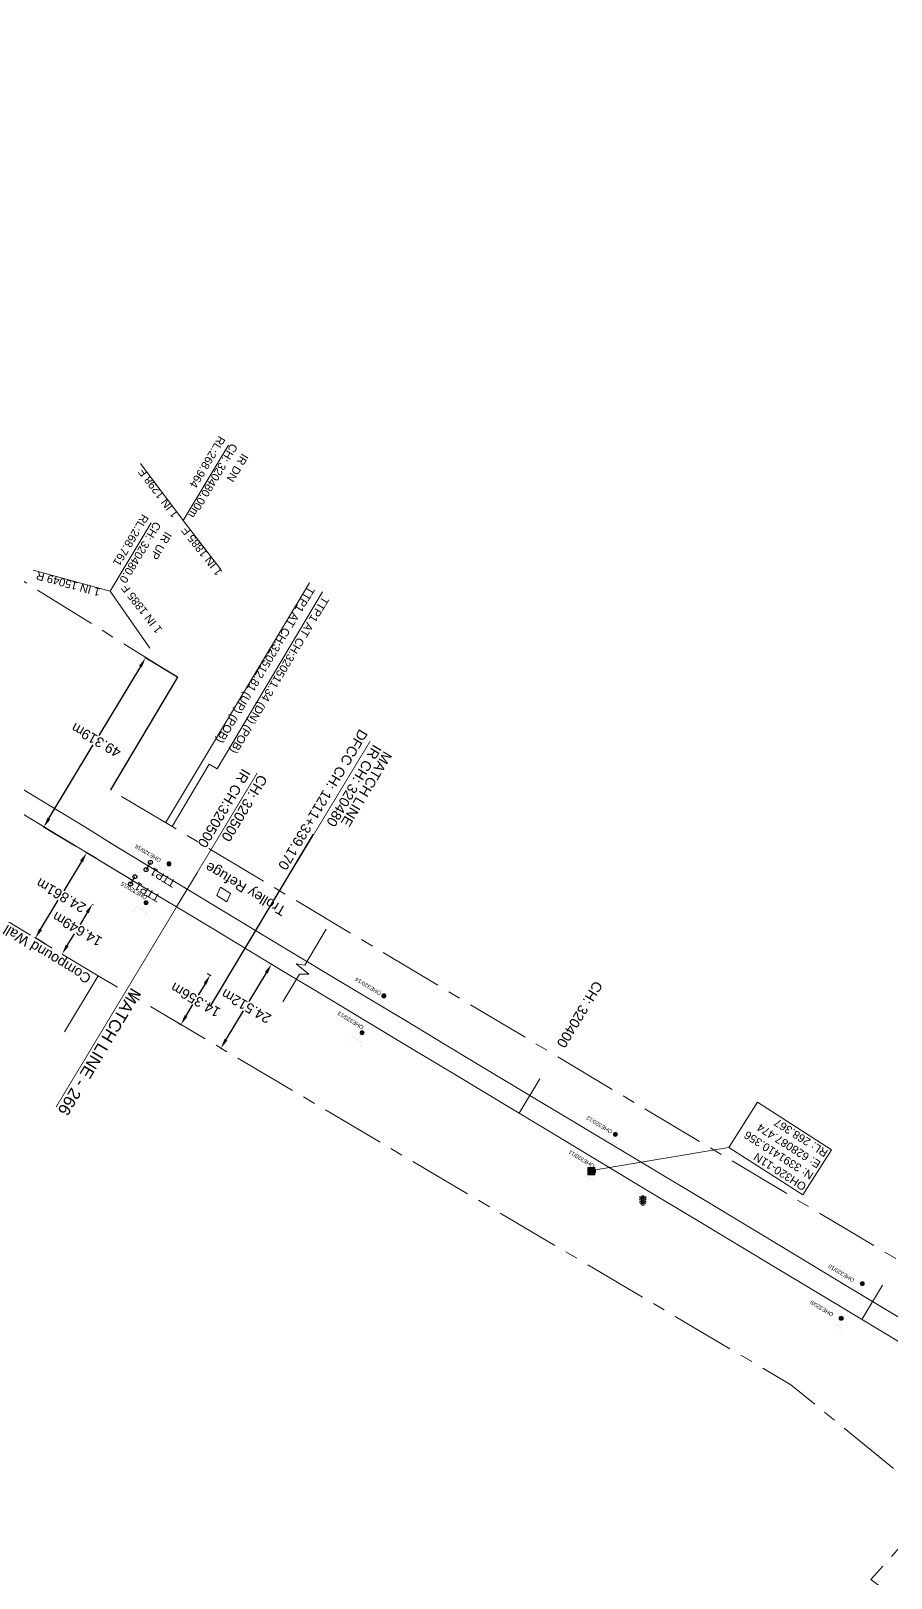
# Model space of a CAD drawing. Header units: metres. Extents: x 618808 to 629364, y 3390217 to 3397014.
# Drawn here: x 627947.3 to 628162.4, y 3391308.6 to 3391695.4 of the extents above; entities that cross this region are included whole.
import ezdxf

# ---------------------------------------------------------------- set-up
doc = ezdxf.new("R2010")
doc.units = ezdxf.units.M
doc.header["$MEASUREMENT"] = 0
doc.linetypes.add('CENTER', pattern=[50.8, 31.75, -6.35, 6.35, -6.35])
doc.linetypes.add('PHANTOM2', pattern=[1.25, 0.625, -0.125, 0.125, -0.125, 0.125, -0.125])
doc.layers.get('Defpoints').update_dxf_attribs({"lineweight": 0})
for name, color, linetype, lineweight in [('Bench_Mark', 7, 'Continuous', 0), ('Bounary Dim', 10, 'Continuous', 13), ('Compound Wall', 251, 'Continuous', 0), ('DFCC BOUNDARY', 6, 'CENTER', 0), ('Existing Chainage', 7, 'Continuous', 0), ('Existing IR Track', 143, 'Continuous', 0), ('Existing Railway Boundary', 7, 'CENTER', 0), ('IR Cut & Connection', 190, 'Continuous', 0), ('MATCH LINE', 7, 'Continuous', 0), ('OHE MAST', 8, 'Continuous', 0), ('OHE MAST TEXT', 8, 'Continuous', 0), ('Proposed Chainage', 10, 'Continuous', 0), ('Sign Board', 251, 'Continuous', 0), ('Text', 251, 'Continuous', 0), ('Text1', 251, 'Continuous', 0), ('Trolley Stand', 7, 'Continuous', 0)]:
    doc.layers.add(name, color=color, linetype=linetype, lineweight=lineweight)
for name, color, linetype in [('cut conn grades up', 190, 'Continuous'), ('OP-3 CH UP', 7, 'Continuous'), ('title', 7, 'Continuous')]:
    doc.layers.add(name, color=color, linetype=linetype)
doc.styles.add('ARIAL', font='arial.ttf')
doc.styles.get("Standard").update_dxf_attribs({"font": 'arial.ttf'})
doc.styles.add('Style-Arial', font='arial.ttf')
doc.styles.add('Text', font='arial.ttf', dxfattribs={"height": 2})
doc.dimstyles.new('DIM', dxfattribs={"dimtxt": 2.5, "dimasz": 2.5, "dimexe": 0.18, "dimexo": 0.0625, "dimgap": 0.09, "dimtad": 0, "dimtih": 1, "dimtoh": 1, "dimdec": 3, "dimzin": 0, "dimdsep": 46, "dimtxsty": 'Standard', "dimcen": 0.09, "dimadec": 0, "dimazin": 0, "dimtfac": 1, "dimtdec": 3, "dimtofl": 0, "dimtmove": 0, "dimatfit": 3, "dimfxl": 1, "dimtolj": 1, "dimtzin": 0, "dimarcsym": 0})
doc.dimstyles.get("Standard").update_dxf_attribs({"dimtxt": 2.5, "dimasz": 0.18, "dimexe": 0.18, "dimexo": 0.0625, "dimgap": 0.09, "dimtad": 0, "dimtih": 1, "dimtoh": 1, "dimdec": 3, "dimzin": 0, "dimdsep": 46, "dimtxsty": 'Standard', "dimcen": 0.09, "dimadec": 0, "dimazin": 0, "dimtfac": 1, "dimtdec": 3, "dimtofl": 0, "dimtmove": 0, "dimatfit": 3, "dimfxl": 1, "dimtolj": 1, "dimtzin": 0, "dimarcsym": 0})

# ---------------------------------------------------------------- blocks, each defined once
blk = doc.blocks.new('SIG')
for color, points in [(1, [(-0.22, 0.42, 0.180295), (-0.01, 0.33, -0.00255), (0.01, 0.33, -0.00255), (0.02, 0.33, 0.180295), (0.23, 0.42, -0.002654), (0.25, 0.44, 0.184495), (0.33, 0.65, 1.000001), (-0.32, 0.65, 0.184495), (-0.24, 0.44, -0.002654)]), (2, [(0.23, -0.23, -0.002654), (0.25, -0.21, 0.184495), (0.33, 0.01, 1.000001), (-0.32, 0.01, 0.184495), (-0.24, -0.21, -0.002654), (-0.22, -0.23, 0.180295), (-0.01, -0.32, -0.00255), (0.01, -0.32, -0.00255), (0.02, -0.32, 0.180295)]), (3, [(0.23, -0.88, -0.002654), (0.25, -0.86, 0.184495), (0.33, -0.64, 1.000001), (-0.32, -0.64, 0.184495), (-0.24, -0.86, -0.002654), (-0.22, -0.88, 0.395599)])]:
    blk.add_hatch(color=color).paths.add_polyline_path(points)
for p, q in [((-0.31, 0.98), (-0.32, -0.9)), ((0.33, -0.9), (0.32, 0.98))]:
    blk.add_line(p, q)
at = {"flags": 128}
for points in [[(-0.31, 0.98), (-0.81, 0.98, 0.198758), (-0.42, 0.41, 0.003814), (-0.31, 0.39)], [(-0.31, 0.33), (-0.81, 0.33, 0.198758), (-0.42, -0.23, 0.003727), (-0.32, -0.26)], [(0.32, 0.98), (0.82, 0.98, -0.198758), (0.44, 0.41, -0.003814), (0.32, 0.39)], [(0.32, 0.33), (0.82, 0.33, -0.198758), (0.44, -0.23, -0.003727), (0.33, -0.26)], [(-0.32, -0.32), (-0.81, -0.32, 0.198758), (-0.42, -0.88, 0.003639), (-0.32, -0.9)], [(0.33, -0.32), (0.82, -0.32, -0.198758), (0.44, -0.88, -0.003639), (0.33, -0.9)]]:
    blk.add_lwpolyline(points, format="xyb", dxfattribs=at)
for centre, radius, start, end in [((0.01, 0.91), 0.324, 12.4049, 167.5951), ((0.01, 0.81), 0.357, 27.7578, 152.2422), ((0.01, -0.9), 0.324, 181.4572, 358.5428)]:
    blk.add_arc(centre, radius, start, end)
blk = doc.blocks.new('OHE MAST')
h = blk.add_hatch(color=256)
edge = h.paths.add_edge_path()
edge.add_arc((0, 0), 0.514, 0, 360)
at = {"const_width": 0.01, "flags": 128}
for points in [[(1.5, 3.5), (1.5, 2), (-1.5, 2), (-1.5, 3.5)], [(0, 2), (0, 0)]]:
    blk.add_lwpolyline(points, dxfattribs=at)
blk.add_circle((0, 0), 0.514)
blk = doc.blocks.new('*D438')
at = {"layer": 'Bounary Dim', "color": 0, "lineweight": -2, "transparency": 16777216}
for p, q in [((627991.37, 3391459.8), (627992.26, 3391459.27)), ((627990.84, 3391457.21), (627989.16, 3391454.36)), ((627986.08, 3391449.15), (627987.77, 3391452)), ((627984.08, 3391447.43), (627984.97, 3391446.91))]:
    blk.add_line(p, q, dxfattribs=at)
at = {"layer": 'Bounary Dim', "color": 0, "transparency": 16777216}
for points in [[(627990.48, 3391457.42), (627991.2, 3391457), (627992.11, 3391459.36)], [(627985.72, 3391449.36), (627986.44, 3391448.94), (627984.81, 3391447)]]:
    blk.add_solid(points, dxfattribs=at)
at = {"layer": 'Defpoints', "color": 0, "transparency": 16777216}
for p in [(627991.32, 3391459.83), (627984.02, 3391447.46), (627984.81, 3391447)]:
    blk.add_point(p, dxfattribs=at)
at = {"layer": 'Bounary Dim', "color": 0, "transparency": 16777216, "insert": (627988.46, 3391453.18), "char_height": 2.5, "attachment_point": 5, "rotation": 150}
blk.add_mtext('\\A1;14.356m', dxfattribs=at)
blk = doc.blocks.new('*D439')
at = {"layer": 'Bounary Dim', "color": 0, "lineweight": -2, "transparency": 16777216}
for p, q in [((627961.38, 3391475.02), (627959.59, 3391472.06)), ((627962.73, 3391477.12), (627962.83, 3391477.06)), ((627956.39, 3391466.76), (627958.18, 3391469.72)), ((627955.15, 3391464.59), (627955.25, 3391464.53))]:
    blk.add_line(p, q, dxfattribs=at)
at = {"layer": 'Bounary Dim', "color": 0, "transparency": 16777216}
for points in [[(627961.03, 3391475.23), (627961.74, 3391474.8), (627962.68, 3391477.16)], [(627956.03, 3391466.98), (627956.74, 3391466.55), (627955.09, 3391464.62)]]:
    blk.add_solid(points, dxfattribs=at)
at = {"layer": 'Defpoints', "color": 0, "transparency": 16777216}
for p in [(627962.68, 3391477.16), (627962.68, 3391477.16), (627955.09, 3391464.62)]:
    blk.add_point(p, dxfattribs=at)
at = {"layer": 'Bounary Dim', "color": 0, "transparency": 16777216, "insert": (627958.89, 3391470.89), "char_height": 2.5, "attachment_point": 5, "rotation": 150}
blk.add_mtext('\\A1;14.649m', dxfattribs=at)
blk = doc.blocks.new('*D317')
at = {"layer": 'Bounary Dim', "color": 0, "lineweight": -2, "transparency": 16777216}
for p, q in [((628400.61, 3391225.74), (628397.6, 3391227.55)), ((628396.47, 3391225.32), (628379.44, 3391197.02)), ((628361.01, 3391166.39), (628378.03, 3391194.68)), ((628362.57, 3391162.53), (628359.56, 3391164.34))]:
    blk.add_line(p, q, dxfattribs=at)
at = {"layer": 'Bounary Dim', "color": 0, "transparency": 16777216}
for points in [[(628396.11, 3391225.53), (628396.82, 3391225.1), (628397.76, 3391227.46)], [(628360.65, 3391166.6), (628361.36, 3391166.17), (628359.72, 3391164.25)]]:
    blk.add_solid(points, dxfattribs=at)
at = {"layer": 'Defpoints', "color": 0, "linetype": 'ByBlock', "ltscale": 5, "transparency": 16777216}
for p in [(619747.2, 3396430.76), (619751.61, 3396428.13), (619739.73, 3396408.2)]:
    blk.add_point(p, dxfattribs=at)
at = {"layer": 'Defpoints', "color": 0, "transparency": 16777216}
for p in [(628397.76, 3391227.46), (628400.66, 3391225.71), (628362.62, 3391162.5)]:
    blk.add_point(p, dxfattribs=at)
at = {"layer": 'DFCC BOUNDARY', "color": 0, "linetype": 'ByBlock', "lineweight": -2, "ltscale": 5, "transparency": 16777216}
for p, q in [((619745.92, 3396428.61), (619738.64, 3396416.4)), ((619751.55, 3396428.16), (619747.04, 3396430.85)), ((619736.6, 3396412.98), (619737.24, 3396414.05)), ((619739.68, 3396408.23), (619735.17, 3396410.92))]:
    blk.add_line(p, q, dxfattribs=at)
at = {"layer": 'DFCC BOUNDARY', "color": 0, "linetype": 'ByBlock', "ltscale": 5, "transparency": 16777216}
for points in [[(619745.56, 3396428.83), (619746.27, 3396428.4), (619747.2, 3396430.76)], [(619736.24, 3396413.19), (619736.96, 3396412.76), (619735.32, 3396410.83)]]:
    blk.add_solid(points, dxfattribs=at)
at = {"layer": 'Bounary Dim', "color": 0, "transparency": 16777216, "insert": (628378.74, 3391195.85), "char_height": 2.5, "attachment_point": 5, "rotation": 150}
blk.add_mtext('\\A1;73.775m', dxfattribs=at)
at = {"layer": 'DFCC BOUNDARY', "color": 0, "linetype": 'ByBlock', "ltscale": 5, "transparency": 16777216, "insert": (619737.94, 3396415.22), "char_height": 2.5, "attachment_point": 5, "rotation": 149}
blk.add_mtext('\\A1;23.200 m', dxfattribs=at)
blk = doc.blocks.new('*D318')
at = {"layer": 'Bounary Dim', "color": 0, "lineweight": -2, "transparency": 16777216}
for p, q in [((628439.27, 3391202.54), (628445.32, 3391198.91)), ((628443.88, 3391196.86), (628427.04, 3391168.77)), ((628408.79, 3391138.34), (628425.63, 3391166.43)), ((628401.6, 3391139.73), (628407.65, 3391136.11))]:
    blk.add_line(p, q, dxfattribs=at)
at = {"layer": 'Bounary Dim', "color": 0, "transparency": 16777216}
for points in [[(628443.52, 3391197.07), (628444.24, 3391196.64), (628445.17, 3391199)], [(628408.43, 3391138.56), (628409.14, 3391138.13), (628407.5, 3391136.2)]]:
    blk.add_solid(points, dxfattribs=at)
at = {"layer": 'Defpoints', "color": 0, "linetype": 'ByBlock', "ltscale": 5, "transparency": 16777216}
for p in [(619656.96, 3396484.94), (619665.92, 3396479.55), (619655.12, 3396461.6)]:
    blk.add_point(p, dxfattribs=at)
at = {"layer": 'Defpoints', "color": 0, "transparency": 16777216}
for p in [(628439.22, 3391202.57), (628445.17, 3391199), (628401.55, 3391139.77)]:
    blk.add_point(p, dxfattribs=at)
at = {"layer": 'DFCC BOUNDARY', "color": 0, "linetype": 'ByBlock', "lineweight": -2, "ltscale": 5, "transparency": 16777216}
for p, q in [((619655.67, 3396482.8), (619649.64, 3396472.78)), ((619665.87, 3396479.58), (619656.81, 3396485.04)), ((619647.45, 3396469.14), (619648.24, 3396470.44)), ((619655.07, 3396461.63), (619646.01, 3396467.09))]:
    blk.add_line(p, q, dxfattribs=at)
at = {"layer": 'DFCC BOUNDARY', "color": 0, "linetype": 'ByBlock', "ltscale": 5, "transparency": 16777216}
for points in [[(619655.32, 3396483.02), (619656.03, 3396482.59), (619656.96, 3396484.94)], [(619647.09, 3396469.35), (619647.81, 3396468.92), (619646.16, 3396466.99)]]:
    blk.add_solid(points, dxfattribs=at)
at = {"layer": 'Bounary Dim', "color": 0, "transparency": 16777216, "insert": (628426.33, 3391167.6), "char_height": 2.5, "attachment_point": 5, "rotation": 150}
blk.add_mtext('\\A1;73.230m', dxfattribs=at)
at = {"layer": 'DFCC BOUNDARY', "color": 0, "linetype": 'ByBlock', "ltscale": 5, "transparency": 16777216, "insert": (619648.94, 3396471.61), "char_height": 2.5, "attachment_point": 5, "rotation": 149}
blk.add_mtext('\\A1;20.950 m', dxfattribs=at)
blk = doc.blocks.new('*D324')
at = {"layer": 'Bounary Dim', "color": 0, "lineweight": -2, "transparency": 16777216}
for p, q in [((627974.67, 3391536.49), (627964.3, 3391519.26)), ((627983.92, 3391533.85), (627975.81, 3391538.73)), ((627951.81, 3391498.52), (627962.89, 3391516.92)), ((627958.48, 3391491.59), (627950.37, 3391496.47))]:
    blk.add_line(p, q, dxfattribs=at)
at = {"layer": 'Bounary Dim', "color": 0, "transparency": 16777216}
for points in [[(627974.31, 3391536.71), (627975.03, 3391536.28), (627975.96, 3391538.64)], [(627951.46, 3391498.74), (627952.17, 3391498.31), (627950.52, 3391496.38)]]:
    blk.add_solid(points, dxfattribs=at)
at = {"layer": 'Defpoints', "color": 0, "linetype": 'ByBlock', "ltscale": 5, "transparency": 16777216}
for p in [(619318.5, 3396688.32), (619323.05, 3396685.59), (619313.02, 3396668.89)]:
    blk.add_point(p, dxfattribs=at)
at = {"layer": 'Defpoints', "color": 0, "transparency": 16777216}
for p in [(627983.97, 3391533.81), (627950.52, 3391496.38), (627958.53, 3391491.56)]:
    blk.add_point(p, dxfattribs=at)
at = {"layer": 'DFCC BOUNDARY', "color": 0, "linetype": 'ByBlock', "lineweight": -2, "ltscale": 5, "transparency": 16777216}
for p, q in [((619322.99, 3396685.62), (619318.35, 3396688.41)), ((619317.21, 3396686.18), (619311.72, 3396677.04)), ((619312.96, 3396668.92), (619308.32, 3396671.71)), ((619309.76, 3396673.76), (619310.32, 3396674.69))]:
    blk.add_line(p, q, dxfattribs=at)
at = {"layer": 'DFCC BOUNDARY', "color": 0, "linetype": 'ByBlock', "ltscale": 5, "transparency": 16777216}
for points in [[(619316.86, 3396686.39), (619317.57, 3396685.96), (619318.5, 3396688.32)], [(619309.4, 3396673.98), (619310.11, 3396673.55), (619308.47, 3396671.62)]]:
    blk.add_solid(points, dxfattribs=at)
at = {"layer": 'Bounary Dim', "color": 0, "transparency": 16777216, "insert": (627963.59, 3391518.09), "char_height": 2.5, "attachment_point": 5, "rotation": 150}
blk.add_mtext('\\A1;49.319m', dxfattribs=at)
at = {"layer": 'DFCC BOUNDARY', "color": 0, "linetype": 'ByBlock', "ltscale": 5, "transparency": 16777216, "insert": (619311.02, 3396675.87), "char_height": 2.5, "attachment_point": 5, "rotation": 149}
blk.add_mtext('\\A1;19.480 m', dxfattribs=at)
blk = doc.blocks.new('*D346')
at = {"layer": 'Bounary Dim', "color": 0, "lineweight": -2, "transparency": 16777216}
for p, q in [((628007.45, 3391462.09), (628007.61, 3391462)), ((628006.16, 3391459.96), (628001.83, 3391452.77)), ((627996.09, 3391443.24), (628000.42, 3391450.43)), ((627994.8, 3391441.1), (627994.95, 3391441.01))]:
    blk.add_line(p, q, dxfattribs=at)
at = {"layer": 'Bounary Dim', "color": 0, "transparency": 16777216}
for points in [[(628005.8, 3391460.17), (628006.52, 3391459.74), (628007.45, 3391462.1)], [(627995.73, 3391443.46), (627996.45, 3391443.03), (627994.8, 3391441.1)]]:
    blk.add_solid(points, dxfattribs=at)
at = {"layer": 'Defpoints', "color": 0, "transparency": 16777216}
for p in [(628007.4, 3391462.13), (628007.45, 3391462.1), (627994.75, 3391441.13)]:
    blk.add_point(p, dxfattribs=at)
at = {"layer": 'Bounary Dim', "color": 0, "transparency": 16777216, "insert": (628001.13, 3391451.6), "char_height": 2.5, "attachment_point": 5, "rotation": 150}
blk.add_mtext('\\A1;24.512m', dxfattribs=at)
blk = doc.blocks.new('*D347')
at = {"layer": 'Bounary Dim', "color": 0, "lineweight": -2, "transparency": 16777216}
for p, q in [((627963.77, 3391488.41), (627961.08, 3391490.03)), ((627959.95, 3391487.79), (627955.53, 3391480.46)), ((627949.7, 3391470.78), (627954.12, 3391478.11)), ((627950.95, 3391467.11), (627948.26, 3391468.73))]:
    blk.add_line(p, q, dxfattribs=at)
at = {"layer": 'Bounary Dim', "color": 0, "transparency": 16777216}
for points in [[(627959.59, 3391488.01), (627960.3, 3391487.58), (627961.23, 3391489.93)], [(627949.34, 3391470.99), (627950.06, 3391470.56), (627948.41, 3391468.63)]]:
    blk.add_solid(points, dxfattribs=at)
at = {"layer": 'Defpoints', "color": 0, "transparency": 16777216}
for p in [(627961.23, 3391489.93), (627963.83, 3391488.37), (627951.01, 3391467.07)]:
    blk.add_point(p, dxfattribs=at)
at = {"layer": 'Bounary Dim', "color": 0, "transparency": 16777216, "insert": (627954.82, 3391479.28), "char_height": 2.5, "attachment_point": 5, "rotation": 150}
blk.add_mtext('\\A1;24.861m', dxfattribs=at)
blk = doc.blocks.new('*D313')
at = {"layer": 'Bounary Dim', "color": 0, "lineweight": -2, "transparency": 16777216}
for p, q in [((627974.67, 3391536.49), (627964.3, 3391519.26)), ((627983.92, 3391533.85), (627975.81, 3391538.73)), ((627951.81, 3391498.52), (627962.89, 3391516.92)), ((627958.48, 3391491.59), (627950.37, 3391496.47))]:
    blk.add_line(p, q, dxfattribs=at)
at = {"layer": 'Bounary Dim', "color": 0, "transparency": 16777216}
for points in [[(627974.31, 3391536.71), (627975.03, 3391536.28), (627975.96, 3391538.64)], [(627951.46, 3391498.74), (627952.17, 3391498.31), (627950.52, 3391496.38)]]:
    blk.add_solid(points, dxfattribs=at)
at = {"layer": 'Defpoints', "color": 0, "linetype": 'ByBlock', "ltscale": 5, "transparency": 16777216}
for p in [(619826.66, 3396383.24), (619837.46, 3396376.75), (619825.9, 3396357.5)]:
    blk.add_point(p, dxfattribs=at)
at = {"layer": 'Defpoints', "color": 0, "transparency": 16777216}
for p in [(627983.97, 3391533.81), (627950.52, 3391496.38), (627958.53, 3391491.56)]:
    blk.add_point(p, dxfattribs=at)
at = {"layer": 'DFCC BOUNDARY', "color": 0, "linetype": 'ByBlock', "lineweight": -2, "ltscale": 5, "transparency": 16777216}
for p, q in [((619837.4, 3396376.78), (619826.5, 3396383.33)), ((619825.37, 3396381.09), (619818.53, 3396369.7)), ((619816.38, 3396366.13), (619817.12, 3396367.36)), ((619825.84, 3396357.54), (619814.94, 3396364.08))]:
    blk.add_line(p, q, dxfattribs=at)
at = {"layer": 'DFCC BOUNDARY', "color": 0, "linetype": 'ByBlock', "ltscale": 5, "transparency": 16777216}
for points in [[(619825.01, 3396381.31), (619825.73, 3396380.88), (619826.66, 3396383.24)], [(619816.03, 3396366.35), (619816.74, 3396365.92), (619815.1, 3396363.99)]]:
    blk.add_solid(points, dxfattribs=at)
at = {"layer": 'Bounary Dim', "color": 0, "transparency": 16777216, "insert": (627963.59, 3391518.09), "char_height": 2.5, "attachment_point": 5, "rotation": 150}
blk.add_mtext('\\A1;49.319m', dxfattribs=at)
at = {"layer": 'DFCC BOUNDARY', "color": 0, "linetype": 'ByBlock', "ltscale": 5, "transparency": 16777216, "insert": (619817.82, 3396368.53), "char_height": 2.5, "attachment_point": 5, "rotation": 149}
blk.add_mtext('\\A1;22.450 m', dxfattribs=at)
blk = doc.blocks.new('*D316')
at = {"layer": 'Bounary Dim', "color": 0, "lineweight": -2, "transparency": 16777216}
for p, q in [((627963.77, 3391488.41), (627961.08, 3391490.03)), ((627959.95, 3391487.79), (627955.53, 3391480.46)), ((627949.7, 3391470.78), (627954.12, 3391478.11)), ((627950.95, 3391467.11), (627948.26, 3391468.73))]:
    blk.add_line(p, q, dxfattribs=at)
at = {"layer": 'Bounary Dim', "color": 0, "transparency": 16777216}
for points in [[(627959.59, 3391488.01), (627960.3, 3391487.58), (627961.23, 3391489.93)], [(627949.34, 3391470.99), (627950.06, 3391470.56), (627948.41, 3391468.63)]]:
    blk.add_solid(points, dxfattribs=at)
at = {"layer": 'Defpoints', "color": 0, "transparency": 16777216}
for p in [(627019.2, 3392170.3), (627021.48, 3392168.92), (627018.74, 3392164.38), (627961.23, 3391489.93), (627963.83, 3391488.37), (627951.01, 3391467.07)]:
    blk.add_point(p, dxfattribs=at)
at = {"layer": 'IR Cut & Connection', "color": 0, "lineweight": -2, "transparency": 16777216}
for p, q in [((627021.42, 3392168.96), (627019.04, 3392170.39)), ((627018.69, 3392164.42), (627016.31, 3392165.85)), ((627017.49, 3392167.47), (627018.16, 3392168.58))]:
    blk.add_line(p, q, dxfattribs=at)
at = {"layer": 'IR Cut & Connection', "color": 0, "transparency": 16777216}
for points in [[(627017.88, 3392168.76), (627018.45, 3392168.41), (627019.2, 3392170.3)], [(627017.21, 3392167.64), (627017.78, 3392167.3), (627016.46, 3392165.76)]]:
    blk.add_solid(points, dxfattribs=at)
at = {"layer": 'Bounary Dim', "color": 0, "transparency": 16777216, "insert": (627954.82, 3391479.28), "char_height": 2.5, "attachment_point": 5, "rotation": 150}
blk.add_mtext('\\A1;24.861m', dxfattribs=at)
at = {"layer": 'IR Cut & Connection', "color": 0, "lineweight": 25, "transparency": 16777216, "insert": (627012.75, 3392170.64), "char_height": 2, "attachment_point": 5, "rotation": 150}
blk.add_mtext('\\A1;5.300', dxfattribs=at)
blk = doc.blocks.new('BM')
at = {"extrusion": (0, 0, -1)}
blk.add_hatch(color=256, dxfattribs=at).paths.add_polyline_path([(-0.88, -0.88), (-0.88, 0.88), (0.88, 0.88), (0.88, -0.88)])
for p, q in [((0.88, 0.88), (-0.88, 0.88)), ((-0.88, 0.88), (-0.88, -0.88)), ((0.88, -0.88), (0.88, 0.88)), ((-0.88, -0.88), (0.88, -0.88))]:
    blk.add_line(p, q)

msp = doc.modelspace()

# ---------------------------------------------------------------- linework, layer by layer
msp.add_lwpolyline([(627983.97, 3391533.8144), (627967.1915, 3391505.704)])
at = {"layer": 'Bench_Mark', "color": 252}
msp.add_line((628121.7866, 3391416.2831), (628087.4998, 3391410.4993), dxfattribs=at)
at = {"layer": 'Bench_Mark', "color": 252, "linetype": 'Continuous'}
msp.add_3dface([(628147.5319, 3391415.7157), (628140.3055, 3391404.4277), (628121.7866, 3391416.2831), (628129.013, 3391427.5711)], dxfattribs=at)
at = {"layer": 'Compound Wall', "flags": 128}
msp.add_lwpolyline([(627964.1476, 3391459.1923), (627955.6948, 3391445.224)], dxfattribs=at)
at = {"layer": 'cut conn grades up', "linetype": 'Continuous', "lineweight": 13}
for p, q in [((627996.7353, 3391591.8209), (627985.3918, 3391572.9708)), ((627977.3296, 3391572.4072), (627967.0773, 3391555.3816))]:
    msp.add_line(p, q, dxfattribs=at)
at = {"layer": 'cut conn grades up', "linetype": 'Continuous', "lineweight": 13, "flags": 128}
for points in [[(627985.3918, 3391572.9708), (627974.6789, 3391587.2832)], [(627994.7501, 3391560.7997), (627985.3918, 3391572.9708)], [(627967.0773, 3391555.3816), (627947.8524, 3391560.5951)], [(627977.0632, 3391541.0799), (627967.0773, 3391555.3816)]]:
    msp.add_lwpolyline(points, dxfattribs=at)
at = {"layer": 'DFCC BOUNDARY', "ltscale": 0.5, "flags": 128}
msp.add_lwpolyline([(627983.97, 3391533.8144), (627853.8026, 3391614.8633), (627807.8709, 3391643.3648), (627763.2098, 3391671.1424), (627729.391, 3391692.3162), (627635.8822, 3391750.6784), (627660.1446, 3391809.2203), (627519.5568, 3391891.152), (627476.8389, 3391915.865), (627434.3844, 3391942.69), (627307.5279, 3392026.3119), (627306.7829, 3392026.5061), (627267.353, 3392052.7992), (627223.9736, 3392078.9893), (627109.1287, 3392143.9906), (627065.8286, 3392170.0644), (627020.7361, 3392194.4307), (626980.8782, 3392219.8528), (626937.972, 3392245.713), (626894.59, 3392272.359), (626851.325, 3392298.078), (626765.656, 3392350.035), (626720.72, 3392377.008), (626678.274, 3392402.82), (626638.354, 3392427.704), (626595.176, 3392453.388), (626546.2585, 3392482.4138), (626502.9741, 3392507.8519), (626457.1589, 3392535.47), (626370.2027, 3392585.4762), (626329.4837, 3392607.8197), (626276.63, 3392641.1068), (626248.5163, 3392659.2277), (626219.5479, 3392680.9715), (626152.643, 3392718.511), (626109.5867, 3392744.8943), (626057.9239, 3392775.41), (626021.0374, 3392796.8242), (625904.8086, 3392858.5418), (625861.3055, 3392884.0038), (625818.1177, 3392909.4437), (625699.839, 3392978.326), (625656.064, 3393004.068), (625614.356, 3393028.385), (625543.556, 3393070.031), (625500.6769, 3393095.2405), (625461.769, 3393118.43), (625418.978, 3393143.909), (625375.919, 3393169.091), (625289.4128, 3393220.1398), (625279.6179, 3393212.2234), (625180.1642, 3393272.0512), (624950.6342, 3393412.922), (624924.3694, 3393369.1236)], dxfattribs=at)
at = {"layer": 'Existing Chainage', "linetype": 'Continuous', "lineweight": 13, "flags": 128}
for points in [[(627988.8688, 3391484.968), (627983.7102, 3391476.4012)], [(628074.5584, 3391433.4096), (628069.3956, 3391424.8454)], [(628160.2238, 3391381.8582), (628155.0777, 3391373.284)], [(628160.2238, 3391381.8582), (628155.0777, 3391373.284)]]:
    msp.add_lwpolyline(points, dxfattribs=at)
at = {"layer": 'Existing IR Track', "flags": 128}
for points in [[(628168.6317, 3391371.2369), (628151.0904, 3391381.7873), (628134.5662, 3391391.742), (628117.9741, 3391401.7374), (628101.9499, 3391411.3693), (628085.9654, 3391420.9774), (628070.8242, 3391430.0598), (628055.8171, 3391439.0617), (628040.9366, 3391447.9908), (628026.3085, 3391456.7686), (628010.6321, 3391466.2163), (627995.034, 3391475.6167), (627986.3733, 3391480.8263), (627978.9549, 3391485.2886), (627966.699, 3391492.6628)], [(628165.9441, 3391366.7621), (628148.4777, 3391377.2452), (628131.8644, 3391387.2461), (628115.2494, 3391397.2479), (628099.2495, 3391406.8707), (628083.2511, 3391416.4928), (628068.1459, 3391425.5987), (628053.0385, 3391434.706), (628038.2739, 3391443.5624), (628023.5124, 3391452.4169), (628007.9701, 3391461.7843), (627992.4257, 3391471.153), (627983.7092, 3391476.4018), (627976.2971, 3391480.8651), (627964.0395, 3391488.2463)]]:
    msp.add_lwpolyline(points, dxfattribs=at)
at = {"layer": 'Existing Railway Boundary', "ltscale": 0.5, "flags": 128}
for points in [[(628955.3903, 3390792.7231), (628931.5933, 3390806.5004), (628894.0251, 3390836.9955), (628805.3605, 3390890.9758), (628763.1272, 3390916.9343), (628721.4077, 3390942.8333), (628634.7683, 3390998.5313), (628587.091, 3391026.3426), (628541.4721, 3391053.7252), (628498.5869, 3391079.4164), (628461.1936, 3391101.0466), (628391.2271, 3391146.4682), (628362.6237, 3391162.4973), (628324.6397, 3391185.7049), (628291.5767, 3391211.6933), (628254.0781, 3391235.9403), (628157.3612, 3391308.2767), (628174.1002, 3391326.9143), (628137.357, 3391356.9761), (627964.1476, 3391459.1923), (627842.8937, 3391531.9115), (627628.8138, 3391662.2153), (627542.6631, 3391714.392), (627424.9352, 3391785.3705), (627222.9648, 3391909.2736), (627204.5725, 3391920.6394), (627188.744, 3391930.1784), (627172.9334, 3391939.7064), (627156.2431, 3391949.7674), (627139.5672, 3391959.8197), (627123.601, 3391969.4113), (627107.6038, 3391979.0215), (627094.8626, 3391986.7123), (627082.1497, 3391994.3859), (627065.7488, 3392004.2586), (627049.3375, 3392014.1375), (627032.6946, 3392024.1476), (627016.0309, 3392034.1701), (627000.4204, 3392043.5941), (626984.8329, 3392053.004), (626968.8891, 3392062.6064), (626952.9363, 3392072.2142), (626935.7844, 3392082.5282), (626918.6205, 3392092.8492), (626911.6028, 3392097.0645), (626893.0809, 3392108.2246), (626874.5706, 3392119.3777), (626856.2268, 3392130.4336), (626837.8855, 3392141.4881), (626820.3864, 3392152.0274), (626802.8816, 3392162.57), (626783.4724, 3392174.252), (626764.0577, 3392185.9374), (626746.1558, 3392196.7119), (626728.2543, 3392207.4863), (626707.0601, 3392220.2572), (626685.8746, 3392233.0229), (626648.9408, 3392255.2553), (626610.6712, 3392278.2676), (626591.3871, 3392289.8865), (626572.1184, 3392301.4961), (626553.8402, 3392312.4904), (626535.5663, 3392323.4823), (626522.8303, 3392331.1061), (626502.0043, 3392343.7024), (626484.7028, 3392354.0807), (626467.0127, 3392364.7717), (626449.2849, 3392375.4221), (626424.442, 3392390.2653), (626407.8647, 3392400.3136), (626390.2843, 3392410.9836), (626378.1904, 3392418.1073), (626367.3819, 3392424.6782), (626356.7585, 3392431.1355), (626339.0548, 3392441.7126), (626324.6325, 3392450.4845), (626311.6182, 3392458.3129), (626290.6128, 3392470.9931), (626276.2418, 3392479.6446), (626252.5581, 3392493.9648), (626233.8146, 3392505.2467), (626215.0541, 3392516.5389), (626191.0882, 3392530.9577), (626167.1186, 3392545.3787), (626148.2508, 3392556.7397), (626129.3895, 3392568.0967), (626109.0676, 3392580.3241), (626088.7404, 3392592.5546), (626063.7846, 3392607.5962), (626038.8416, 3392622.63), (626017.6425, 3392635.4182), (625996.4509, 3392648.2016), (625974.9359, 3392661.1602), (625952.8751, 3392674.4888), (625933.5372, 3392686.1045), (625914.159, 3392697.7444), (625896.1455, 3392708.6148), (625885.6622, 3392714.935), (625875.1898, 3392721.2486), (625871.6088, 3392723.3979), (625854.6293, 3392733.6202), (625837.6636, 3392743.8342), (625819.8659, 3392754.5631), (625802.0927, 3392765.2772), (625784.0738, 3392776.0974), (625766.0279, 3392786.9338), (625747.7802, 3392797.9258), (625729.6331, 3392808.8567), (625710.0131, 3392820.4001), (625690.2406, 3392832.0331), (625670.5571, 3392843.8213), (625650.9098, 3392855.5881), (625631.8821, 3392867.0602), (625612.8815, 3392878.5159), (625595.4116, 3392889.057), (625577.9617, 3392899.586), (625560.977, 3392909.7984), (625543.9665, 3392920.0263), (625527.0929, 3392930.2025), (625510.2317, 3392940.3713), (625492.2072, 3392951.2501), (625474.1887, 3392962.1253), (625459.4135, 3392971.0439), (625444.6385, 3392979.9623), (625429.7392, 3392988.9655), (625414.8651, 3392997.9534), (625398.0894, 3393008.048), (625381.2878, 3393018.1581), (625364.4876, 3393028.2943), (625347.6668, 3393038.4431), (625341.4954, 3393042.1962), (625336.6811, 3393045.1488), (625324.9758, 3393052.1854), (625313.1706, 3393059.282), (625305.1662, 3393064.122), (625297.2032, 3393068.9372), (625281.7488, 3393078.2354), (625266.3027, 3393087.5539), (625250.5827, 3393097.0002), (625234.8576, 3393106.4748), (625220.9629, 3393114.8441), (625207.0756, 3393123.2089), (625191.9734, 3393132.2824), (625166.0786, 3393147.7733), (625153.4581, 3393156.0581), (625151.114, 3393150.7018), (625147.8866, 3393153.7551), (625116.7003, 3393173.3287), (625093.3281, 3393188.0041), (625071.1556, 3393203.0477), (625055.7157, 3393212.8225), (625027.3997, 3393228.6096), (625007.6825, 3393240.5669), (624979.825, 3393257.4607), (624954.8894, 3393272.5826), (624917.8619, 3393296.9088), (624917.926, 3393297.7354), (624854.2544, 3393338.3806), (624790.1714, 3393374.1107), (624761.6212, 3393391.1947), (624742.8731, 3393402.4132), (624713.9783, 3393419.7034), (624678.9617, 3393441.6196), (624667.4095, 3393431.6005), (624566.1173, 3393492.8402), (624519.8878, 3393520.9391), (624450.2813, 3393561.7296), (624447.0221, 3393556.3381), (624253.5789, 3393673.1377), (624021.9727, 3393812.2493)], [(629156.7971, 3390785.7736), (629118.8139, 3390808.3654), (628965.585, 3390910.1915), (628860.4585, 3390972.4254), (628805.8587, 3391007.2721), (628698.6241, 3391069.4447), (628562.2135, 3391152.4313), (628378.3014, 3391261.9076), (628246.7992, 3391338.8997), (628202.7811, 3391365.0852), (627967.1915, 3391505.704)]]:
    msp.add_lwpolyline(points, dxfattribs=at)
at = {"layer": 'IR Cut & Connection', "lineweight": 0}
for p, q in [((627976.0946, 3391485.7384), (627977.1888, 3391487.5555)), ((627976.6494, 3391486.6596), (627976.649, 3391486.6598)), ((627972.2101, 3391482.134), (627973.3017, 3391483.9527))]:
    msp.add_line(p, q, dxfattribs=at)
at = {"layer": 'IR Cut & Connection', "color": 190, "lineweight": 0, "flags": 128}
for points in [[(628016.9727, 3391557.4469), (627980.9749, 3391497.3974)], [(628020.2441, 3391555.155), (627993.8473, 3391510.9126), (627991.8942, 3391512.0811), (627982.5848, 3391496.5161)], [(627976.6566, 3391486.6716), (627967.6844, 3391492.0699), (627960.0757, 3391496.8704), (627952.3782, 3391501.5208), (627944.6902, 3391506.1816), (627937.0142, 3391510.8568), (627929.3525, 3391515.5503), (627921.7077, 3391520.266), (627914.0823, 3391525.0078), (627906.4788, 3391529.7795), (627900.029, 3391533.8689)], [(627972.7561, 3391483.0447), (627965.0455, 3391487.6867), (627957.3374, 3391492.3326), (627949.6341, 3391496.9865), (627941.9379, 3391501.6522), (627934.2514, 3391506.3338), (627926.577, 3391511.0352), (627918.9171, 3391515.7602), (627911.2743, 3391520.5128), (627903.6511, 3391525.2968), (627896.0501, 3391530.1161)], [(628168.6317, 3391371.2369), (628151.0904, 3391381.7873), (628134.5662, 3391391.742), (628117.9741, 3391401.7374), (628101.9499, 3391411.3693), (628085.9654, 3391420.9774), (628070.8242, 3391430.0598), (628055.8171, 3391439.0617), (628040.9366, 3391447.9908), (628026.3085, 3391456.7686), (628010.6321, 3391466.2163), (627995.034, 3391475.6167), (627986.3733, 3391480.8263), (627978.9549, 3391485.2886), (627966.6994, 3391492.6636)], [(628165.9441, 3391366.7621), (628148.4777, 3391377.2452), (628131.8644, 3391387.2461), (628115.2494, 3391397.2479), (628099.2495, 3391406.8707), (628083.2511, 3391416.4928), (628068.1459, 3391425.5987), (628053.0385, 3391434.706), (628038.2739, 3391443.5624), (628023.5124, 3391452.4169), (628007.9701, 3391461.7843), (627992.4257, 3391471.153), (627983.7092, 3391476.4018), (627976.2971, 3391480.8651), (627964.0395, 3391488.2463)]]:
    msp.add_lwpolyline(points, dxfattribs=at)
at = {"layer": 'IR Cut & Connection', "lineweight": 25}
for centre in [(627976.0946, 3391485.7384), (627977.1888, 3391487.5555), (627972.2101, 3391482.134), (627973.3017, 3391483.9527)]:
    msp.add_circle(centre, 0.5, dxfattribs=at)
at = {"layer": 'MATCH LINE', "linetype": 'PHANTOM2', "ltscale": 15, "const_width": 0.2}
for points in [[(628032.1397, 3391517.8589), (628003.5087, 3391470.505)], [(628003.8792, 3391509.8975), (627953.5845, 3391426.3745)]]:
    msp.add_lwpolyline(points, dxfattribs=at)
at = {"layer": 'OP-3 CH UP', "color": 0, "lineweight": 9}
msp.add_lwpolyline([(628010.2834, 3391452.6761), (628014.4454, 3391459.6367), (628016.7893, 3391459.5713), (628013.6533, 3391462.1836), (628015.7718, 3391461.855), (628021.1268, 3391470.811)], dxfattribs=at)
at = {"layer": 'title', "color": 7}
msp.add_lwpolyline([(627992.2241, 3391451.6323), (628017.9337, 3391494.63)], dxfattribs=at)
at = {"layer": 'Trolley Stand'}
msp.add_3dface([(627997.2042, 3391479.8005), (627996.2707, 3391477.7053), (627993.7551, 3391479.2475), (627994.6927, 3391481.3518)], dxfattribs=at)

# ---------------------------------------------------------------- block references
at = {"layer": 'Bench_Mark'}
msp.add_blockref('BM', (628087.474, 3391410.356), dxfattribs=at)
at = {"layer": 'OHE MAST', "color": 2, "rotation": 149.0208306544455}
for p in [(627981.8312, 3391487.1825), (627976.0975, 3391477.4599), (628035.5421, 3391454.1966), (628030.1048, 3391445.0001), (628093.4672, 3391419.5462), (628087.9733, 3391410.2982), (628155.1976, 3391382.2558), (628155.1976, 3391382.2558), (628149.9252, 3391373.556), (628149.9252, 3391373.556)]:
    msp.add_blockref('OHE MAST', p, dxfattribs=at)
at = {"layer": 'Sign Board'}
msp.add_blockref('SIG', (628100.2995, 3391402.9947), dxfattribs=at)

# ---------------------------------------------------------------- texts
at = {"layer": 'Bench_Mark', "color": 252, "insert": (628126.6036, 3391414.1198), "char_height": 2, "width": 32.634692, "attachment_point": 2, "rotation": 147.373402}
msp.add_mtext('\\pxql;OH320-11N\\PN: 3391410.356\\PE: 628087.474\\PRL: 268.367', dxfattribs=at)
at = {"layer": 'cut conn grades up', "linetype": 'Continuous', "lineweight": 13, "char_height": 2, "style": 'Style-Arial'}
for s, insert, attachment_point, rotation, line_spacing_factor in [(' IR DN \\PCH: 320480.00m\\PRL:268.964', (627998.2538, 3391591.9745), 4, 238.961684, 1.08), ('1 IN 1298 F', (627984.3534, 3391574.6264), 7, 126.815093, 0.84), (' IR UP \\PCH: 320480.0\\PRL:268.761', (627979.0789, 3391572.4206), 4, 238.944974, 1.08), ('1 IN 1885 F', (627995.3233, 3391560.1958), 7, 127.870557, 0.84), ('1 IN 15049 R', (627964.828, 3391555.9706), 7, 164.827031, 0.84), ('1 IN 1885 F', (627980.281, 3391545.7785), 7, 127.860539, 0.84)]:
    msp.add_mtext(s, dxfattribs=dict(at, insert=insert, attachment_point=attachment_point, rotation=rotation, line_spacing_factor=line_spacing_factor))
at = {"layer": 'Existing Chainage', "lineweight": 0, "char_height": 2.5, "attachment_point": 6, "line_spacing_factor": 0.6, "style": 'Style-Arial'}
for s, insert, rotation in [('CH: 320500', (627995.8677, 3391493.118), 238.945045), ('CH: 320400', (628079.7212, 3391441.5571), 238.916816)]:
    msp.add_mtext(s, dxfattribs=dict(at, insert=insert, rotation=rotation))
at = {"layer": 'IR Cut & Connection', "lineweight": 25, "char_height": 2, "style": 'ARIAL'}
for s, insert, attachment_point, rotation, line_spacing_factor in [('TTP1 AT CH:{\\fArial|b0|i0|c0|p39;320512.81} (UP) (POB)', (628017.2832, 3391556.3459), 4, 239, 0.6), ('TTP1 AT CH:{\\fArial|b0|i0|c0|p39;320511.34} (DN) (POB)', (628020.8351, 3391553.8575), 4, 239, 0.6), ('TTP1', (627977.9097, 3391486.3781), 9, 148.945051, 0.84), ('TTP1', (627974.0092, 3391482.7512), 9, 148.945051, 0.84)]:
    msp.add_mtext(s, dxfattribs=dict(at, insert=insert, attachment_point=attachment_point, rotation=rotation, line_spacing_factor=line_spacing_factor))
at = {"layer": 'IR Cut & Connection', "lineweight": 0, "insert": (628002.3582, 3391509.9242), "char_height": 2.5, "attachment_point": 1, "rotation": 239.123596, "line_spacing_factor": 0.672, "style": 'Style-Arial'}
msp.add_mtext('IR CH:320500', dxfattribs=at)
at = {"layer": 'MATCH LINE', "linetype": 'Continuous'}
for s, height, p in [('IR CH: 320480 ', 2.5, (628032.9631, 3391517.2535)), ('MATCH LINE', 2.5, (628035.5816, 3391515.572)), ('MATCH LINE - 266', 3, (627972.4278, 3391456.4234))]:
    msp.add_text(s, height=height, rotation=239.034667, dxfattribs=at).set_placement(p)
at = {"layer": 'OHE MAST TEXT'}
for s, p in [('OHE320/16', (627979.9377, 3391488.3593)), ('OHE320/15', (627976.4355, 3391479.0114)), ('OHE320/14', (628035.0083, 3391455.1235)), ('OHE320/13', (628030.6311, 3391446.5958)), ('OHE320/12', (628092.8274, 3391420.5023)), ('OHE320/11', (628088.3804, 3391411.9267)), ('OHE320/10', (628153.3367, 3391383.3903)), ('OHE320/9', (628148.0967, 3391374.7963))]:
    msp.add_text(s, height=1, rotation=149, dxfattribs=at).set_placement(p)
at = {"layer": 'Proposed Chainage', "lineweight": 0, "insert": (628010.0465, 3391485.9935), "char_height": 2.5, "attachment_point": 6, "rotation": 239.216686, "line_spacing_factor": 0.6, "style": 'Style-Arial'}
msp.add_mtext(' DFCC CH: 1211+339.170', dxfattribs=at)
at = {"layer": 'Text'}
msp.add_text('Compound Wall', height=2.5, rotation=148.768415, dxfattribs=at).set_placement((627962.6056, 3391459.1978))
at = {"layer": 'Text1', "style": 'Text'}
msp.add_text('Trolley Refuge', height=2.5, rotation=149.338328, dxfattribs=at).set_placement((628011.3642, 3391476.1427))

# ---------------------------------------------------------------- dimensions: what is measured, and where the dimension line sits
at = {"layer": 'Bounary Dim', "color": 7}
dim = msp.add_linear_dim(base=(627950.5246, 3391496.3822), p1=(627983.97, 3391533.8144), p2=(627958.5336, 3391491.5608), angle=238.95227, dimstyle='Standard', override={"dimasz": 2.5, "dimdsep": 0, "dimpost": 'm'}, dxfattribs=at)
dim.commit()
dim.dimension.update_dxf_attribs({"geometry": '*D313', "text_midpoint": (627963.5912, 3391518.0876), "dimtype": 129, "text_rotation": 150})
for p1, p2, distance, picture, middle in [((627951.0052, 3391467.0742), (627963.8275, 3391488.3739), 3.0263, '*D347', (627954.8236, 3391479.2848)), ((627994.74856, 3391441.13376), (628007.40137, 3391462.1271), -0.0595, '*D346', (628001.12592, 3391451.59972))]:
    dim = msp.add_aligned_dim(p1=p1, p2=p2, distance=distance, dimstyle='Standard', override={"dimasz": 2.5, "dimdsep": 0, "dimpost": 'm'}, dxfattribs=at)
    dim.commit()
    dim.dimension.update_dxf_attribs({"geometry": picture, "text_midpoint": middle, "text_rotation": 150})
at = {"layer": 'Bounary Dim'}
for p1, p2, distance, picture, middle in [((627955.0935, 3391464.6223), (627962.6767, 3391477.1561), 0, '*D439', (627958.8851, 3391470.8892)), ((627991.3185, 3391459.8272), (627984.0223, 3391447.4636), 0.9169, '*D438', (627988.4601, 3391453.1794))]:
    dim = msp.add_aligned_dim(p1=p1, p2=p2, distance=distance, dimstyle='Standard', override={"dimtxt": 2.5, "dimasz": 2.5, "dimdsep": 0, "dimpost": 'm'}, dxfattribs=at)
    dim.commit()
    dim.dimension.update_dxf_attribs({"geometry": picture, "text_midpoint": middle, "text_rotation": 150})
at = {"layer": 'DFCC BOUNDARY', "linetype": 'ByBlock', "ltscale": 5}
for base, p1, p2, angle, picture, middle in [((619318.4998, 3396688.3205), (619313.0176, 3396668.8897), (619323.0473, 3396685.5893), 59.011298, '*D324', (619311.0196, 3396675.8658)), ((619656.9626, 3396484.945), (619655.123, 3396461.6017), (619665.9243, 3396479.5526), 58.964121, '*D318', (619648.9405, 3396471.6129)), ((619747.1954, 3396430.7595), (619739.7309, 3396408.2012), (619751.6056, 3396428.1319), 59.213464, '*D317', (619737.9374, 3396415.2207))]:
    dim = msp.add_linear_dim(base=base, p1=p1, p2=p2, angle=angle, dimstyle='DIM', override={"dimtad": 3, "dimpost": ' m'}, dxfattribs=at)
    dim.commit()
    dim.dimension.update_dxf_attribs({"geometry": picture, "text_midpoint": middle, "dimtype": 129, "text_rotation": 149})
at = {"layer": 'IR Cut & Connection', "color": 190, "lineweight": 25}
dim = msp.add_linear_dim(base=(627019.1952, 3392170.2974), p1=(627018.7432, 3392164.3833), p2=(627021.4766, 3392168.9241), angle=58.953949, dimstyle='Standard', override={"dimtxt": 2, "dimasz": 2, "dimtmove": 2}, dxfattribs=at)
dim.commit()
dim.dimension.update_dxf_attribs({"geometry": '*D316', "text_midpoint": (627012.7483, 3392170.6407), "dimtype": 129, "text_rotation": 150})

doc.saveas('drawing.dxf')
